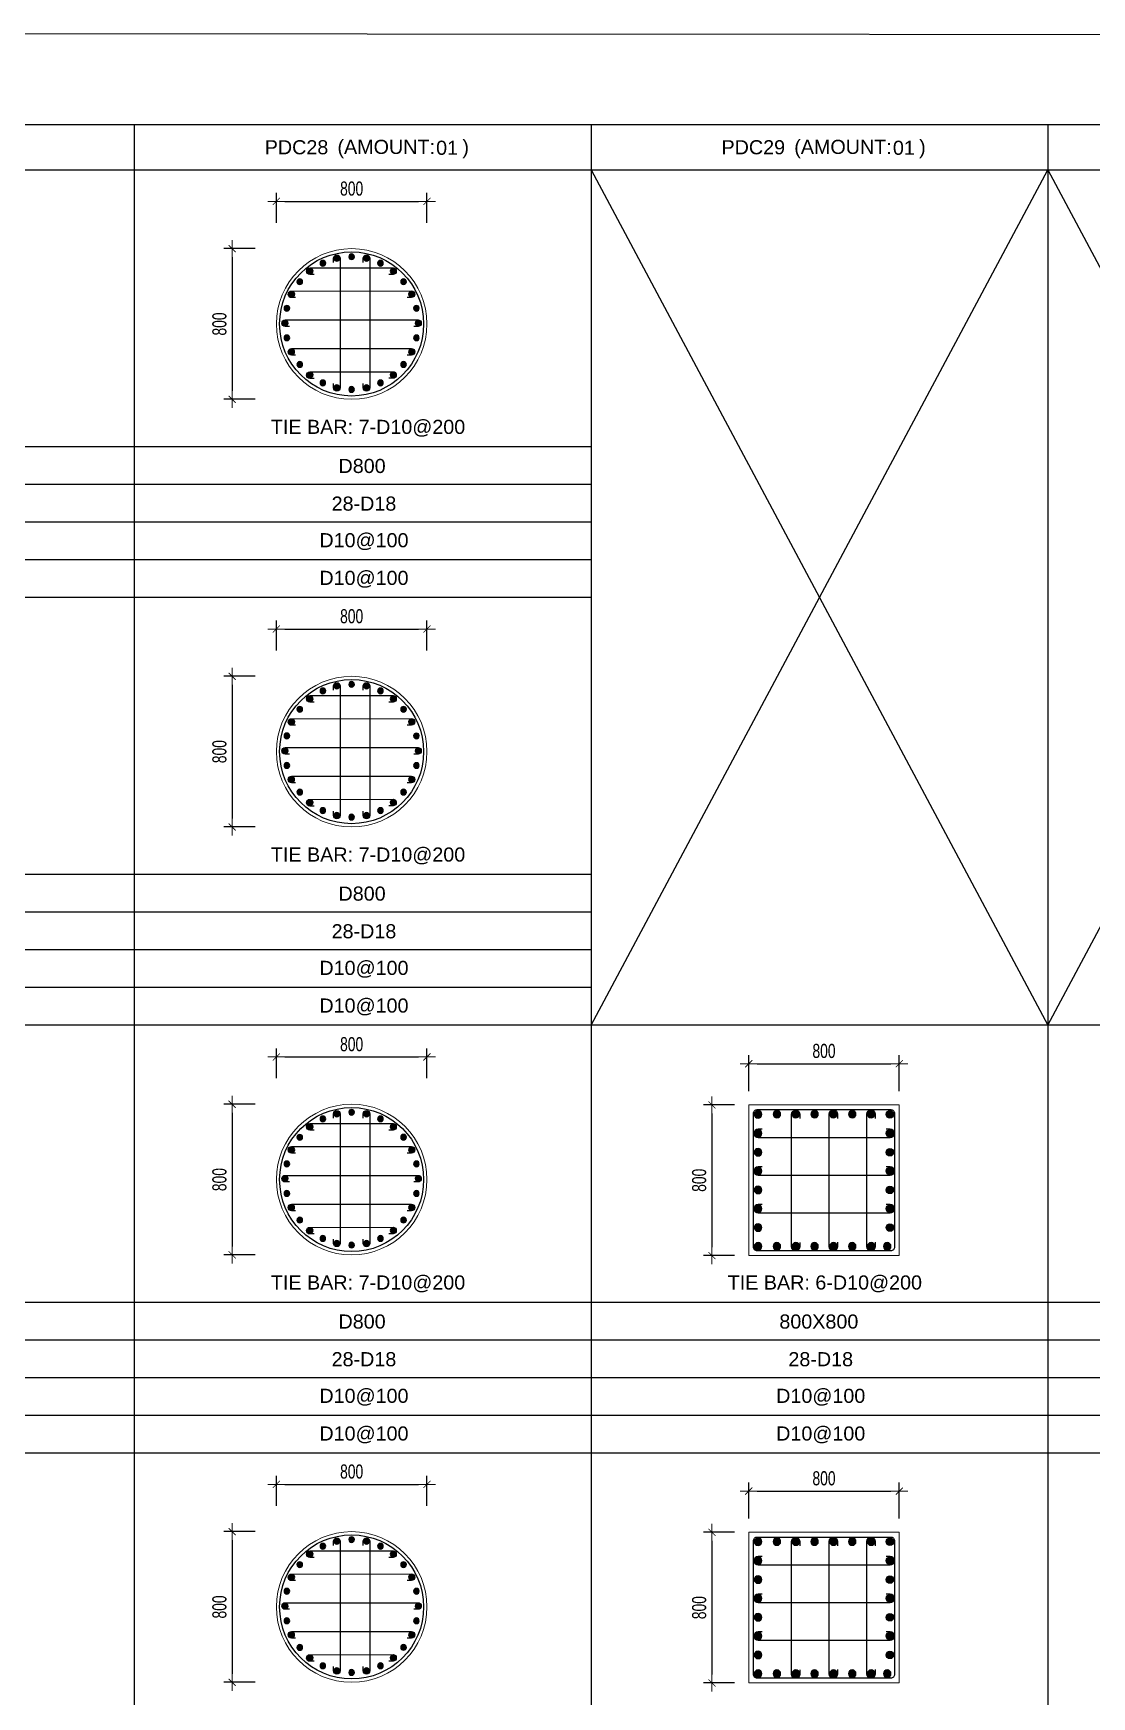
# Model space of a CAD drawing. Header units: millimetres. Extents: x 49323 to 538172, y -39336 to 181761.
# Drawn here: x 268361 to 273983, y 98055 to 106889 of the extents above; entities that cross this region are included whole.
import ezdxf
from ezdxf.enums import TextEntityAlignment as Align

# ---------------------------------------------------------------- set-up
doc = ezdxf.new("R2010")
doc.units = ezdxf.units.MM
doc.linetypes.add('CENTER2', pattern=[1.125, 0.75, -0.125, 0.125, -0.125])
doc.layers.get('Defpoints').update_dxf_attribs({"color": 151, "lineweight": 9})
for name, color, linetype in [('2', 2, 'Continuous'), ('A-ANNO-LEAD', 4, 'Continuous'), ('CEN', 1, 'CENTER2'), ('STL', 3, 'Continuous'), ('TIT1', 3, 'Continuous')]:
    doc.layers.add(name, color=color, linetype=linetype)
doc.layers.add('NDC_S_CONTINUOUS', color=3, linetype='Continuous', lineweight=20)
doc.layers.add('NDC_S_DIM', color=1, linetype='Continuous', lineweight=15)
doc.styles.add('NDC_ARIAL', font='arial.ttf', dxfattribs={"width": 0.85})
doc.styles.add('NDC_DIM', font='', dxfattribs={"width": 0.75})
doc.styles.get('NDC_DIM').set_extended_font_data('Dotum')
doc.dimstyles.new('NDC_dim_30', dxfattribs={"dimscale": 30, "dimtxt": 2.5, "dimasz": 1.5, "dimexe": 1.5, "dimexo": 2.5, "dimgap": 1, "dimtad": 1, "dimdec": 0, "dimzin": 0, "dimdsep": 46, "dimtxsty": 'NDC_DIM', "dimblk": 'DIMMARK', "dimcen": 0.09, "dimdle": 1.2, "dimclrd": 1, "dimclre": 1, "dimclrt": 3, "dimadec": 0, "dimazin": 0, "dimtfac": 1, "dimtdec": 0, "dimtix": 1, "dimtofl": 0, "dimtmove": 0, "dimatfit": 3, "dimfxl": 8, "dimfxlon": 1, "dimtolj": 1, "dimtzin": 0, "dimarcsym": 0})

# ---------------------------------------------------------------- blocks, each defined once
blk = doc.blocks.new('DÁDAS')
at = {"layer": 'TIT1', "color": 2, "style": 'NDC_ARIAL'}
blk.add_text('(AMOUNT:     )', height=75, dxfattribs=at).set_placement((-42061.2, 55767.2), align=Align.MIDDLE)
blk = doc.blocks.new('8')
at = {"layer": '2'}
blk.add_hatch(color=256, dxfattribs=at).paths.add_polyline_path([(20, 0, 0.386127), (1.9, 19.9), (-1.9, 19.9, 0.386127), (-20, 0, 1)])
blk.add_circle((0, 0), 20, dxfattribs=at)
blk = doc.blocks.new('5')
at = {"layer": 'CEN', "rotation": 180}
blk.add_blockref('8', (0, 0), dxfattribs=at)
blk = doc.blocks.new('DIMMARK')
at = {"layer": 'NDC_S_DIM', "color": 1}
blk.add_line((-1.5, 0), (1, 0), dxfattribs=at)
at = {"layer": 'NDC_S_DIM', "color": 2, "const_width": 0.1}
blk.add_lwpolyline([(-0.42, -0.42), (0.42, 0.42)], dxfattribs=at)
blk = doc.blocks.new('*D1524')
at = {"layer": 'Defpoints', "color": 0, "ltscale": 40, "transparency": 16777216}
for p in [(272961.1, 99147.3), (272161.1, 98926), (272961.1, 98926)]:
    blk.add_point(p, dxfattribs=at)
at = {"layer": 'NDC_S_DIM', "color": 1, "lineweight": -2, "ltscale": 40, "transparency": 16777216}
for p, q in [((272161.1, 99001), (272161.1, 99192.3)), ((272206.1, 99147.3), (272916.1, 99147.3)), ((272961.1, 99001), (272961.1, 99192.3))]:
    blk.add_line(p, q, dxfattribs=at)
at = {"layer": 'NDC_S_DIM', "color": 1, "lineweight": -2, "ltscale": 40, "transparency": 16777216, "xscale": 45, "yscale": 45, "zscale": 45, "rotation": 180}
blk.add_blockref('DIMMARK', (272161.1, 99147.3), dxfattribs=at)
at = {"layer": 'NDC_S_DIM', "color": 1, "lineweight": -2, "ltscale": 40, "transparency": 16777216, "xscale": 45, "yscale": 45, "zscale": 45}
blk.add_blockref('DIMMARK', (272961.1, 99147.3), dxfattribs=at)
at = {"layer": 'NDC_S_DIM', "color": 3, "ltscale": 40, "transparency": 16777216, "insert": (272561.1, 99214.9), "char_height": 75, "attachment_point": 5, "style": 'NDC_DIM'}
blk.add_mtext('\\A1;800', dxfattribs=at)
blk = doc.blocks.new('*D1525')
at = {"layer": 'Defpoints', "color": 0, "ltscale": 40, "transparency": 16777216}
for p in [(272161.1, 98928.5), (271965.8, 98128.5), (272161.1, 98128.5)]:
    blk.add_point(p, dxfattribs=at)
at = {"layer": 'NDC_S_DIM', "color": 1, "lineweight": -2, "ltscale": 40, "transparency": 16777216}
for p, q in [((272086.1, 98928.5), (271920.8, 98928.5)), ((271965.8, 98883.5), (271965.8, 98173.5)), ((272086.1, 98128.5), (271920.8, 98128.5))]:
    blk.add_line(p, q, dxfattribs=at)
at = {"layer": 'NDC_S_DIM', "color": 1, "lineweight": -2, "ltscale": 40, "transparency": 16777216, "xscale": 45, "yscale": 45, "zscale": 45}
for p, rotation in [((271965.8, 98928.5), 90), ((271965.8, 98128.5), 270)]:
    blk.add_blockref('DIMMARK', p, dxfattribs=dict(at, rotation=rotation))
at = {"layer": 'NDC_S_DIM', "color": 3, "ltscale": 40, "transparency": 16777216, "insert": (271898.2, 98528.5), "char_height": 75, "attachment_point": 5, "rotation": 90, "style": 'NDC_DIM'}
blk.add_mtext('\\A1;800', dxfattribs=at)
blk = doc.blocks.new('*D1526')
at = {"layer": 'Defpoints', "color": 0, "ltscale": 40, "transparency": 16777216}
for p in [(272961.1, 101416.8), (272161.1, 101195.4), (272961.1, 101195.4)]:
    blk.add_point(p, dxfattribs=at)
at = {"layer": 'NDC_S_DIM', "color": 1, "lineweight": -2, "ltscale": 40, "transparency": 16777216}
for p, q in [((272161.1, 101270.4), (272161.1, 101461.8)), ((272206.1, 101416.8), (272916.1, 101416.8)), ((272961.1, 101270.4), (272961.1, 101461.8))]:
    blk.add_line(p, q, dxfattribs=at)
at = {"layer": 'NDC_S_DIM', "color": 1, "lineweight": -2, "ltscale": 40, "transparency": 16777216, "xscale": 45, "yscale": 45, "zscale": 45, "rotation": 180}
blk.add_blockref('DIMMARK', (272161.1, 101416.8), dxfattribs=at)
at = {"layer": 'NDC_S_DIM', "color": 1, "lineweight": -2, "ltscale": 40, "transparency": 16777216, "xscale": 45, "yscale": 45, "zscale": 45}
blk.add_blockref('DIMMARK', (272961.1, 101416.8), dxfattribs=at)
at = {"layer": 'NDC_S_DIM', "color": 3, "ltscale": 40, "transparency": 16777216, "insert": (272561.1, 101484.3), "char_height": 75, "attachment_point": 5, "style": 'NDC_DIM'}
blk.add_mtext('\\A1;800', dxfattribs=at)
blk = doc.blocks.new('*D1527')
at = {"layer": 'Defpoints', "color": 0, "ltscale": 40, "transparency": 16777216}
for p in [(272161.1, 101198), (271965.8, 100398), (272161.1, 100398)]:
    blk.add_point(p, dxfattribs=at)
at = {"layer": 'NDC_S_DIM', "color": 1, "lineweight": -2, "ltscale": 40, "transparency": 16777216}
for p, q in [((272086.1, 101198), (271920.8, 101198)), ((271965.8, 101153), (271965.8, 100443)), ((272086.1, 100398), (271920.8, 100398))]:
    blk.add_line(p, q, dxfattribs=at)
at = {"layer": 'NDC_S_DIM', "color": 1, "lineweight": -2, "ltscale": 40, "transparency": 16777216, "xscale": 45, "yscale": 45, "zscale": 45}
for p, rotation in [((271965.8, 101198), 90), ((271965.8, 100398), 270)]:
    blk.add_blockref('DIMMARK', p, dxfattribs=dict(at, rotation=rotation))
at = {"layer": 'NDC_S_DIM', "color": 3, "ltscale": 40, "transparency": 16777216, "insert": (271898.2, 100798), "char_height": 75, "attachment_point": 5, "rotation": 90, "style": 'NDC_DIM'}
blk.add_mtext('\\A1;800', dxfattribs=at)
blk = doc.blocks.new('*D1562')
at = {"layer": 'Defpoints', "color": 0, "ltscale": 40, "transparency": 16777216}
for p in [(270452.2, 99183.2), (269652.2, 98995), (270452.2, 98995)]:
    blk.add_point(p, dxfattribs=at)
at = {"layer": 'NDC_S_DIM', "color": 1, "lineweight": -2, "ltscale": 40, "transparency": 16777216}
for p, q in [((269652.2, 99070), (269652.2, 99228.2)), ((270452.2, 99070), (270452.2, 99228.2)), ((269697.2, 99183.2), (270407.2, 99183.2))]:
    blk.add_line(p, q, dxfattribs=at)
at = {"layer": 'NDC_S_DIM', "color": 1, "lineweight": -2, "ltscale": 40, "transparency": 16777216, "xscale": 45, "yscale": 45, "zscale": 45, "rotation": 180}
blk.add_blockref('DIMMARK', (269652.2, 99183.2), dxfattribs=at)
at = {"layer": 'NDC_S_DIM', "color": 1, "lineweight": -2, "ltscale": 40, "transparency": 16777216, "xscale": 45, "yscale": 45, "zscale": 45}
blk.add_blockref('DIMMARK', (270452.2, 99183.2), dxfattribs=at)
at = {"layer": 'NDC_S_DIM', "color": 3, "ltscale": 40, "transparency": 16777216, "insert": (270052.2, 99250.8), "char_height": 75, "attachment_point": 5, "style": 'NDC_DIM'}
blk.add_mtext('\\A1;800', dxfattribs=at)
blk = doc.blocks.new('*D1563')
at = {"layer": 'Defpoints', "color": 0, "ltscale": 40, "transparency": 16777216}
for p in [(269615, 98932.1), (269417.7, 98132.1), (269615, 98132.1)]:
    blk.add_point(p, dxfattribs=at)
at = {"layer": 'NDC_S_DIM', "color": 1, "lineweight": -2, "ltscale": 40, "transparency": 16777216}
for p, q in [((269540, 98932.1), (269372.7, 98932.1)), ((269417.7, 98887.1), (269417.7, 98177.1)), ((269540, 98132.1), (269372.7, 98132.1))]:
    blk.add_line(p, q, dxfattribs=at)
at = {"layer": 'NDC_S_DIM', "color": 1, "lineweight": -2, "ltscale": 40, "transparency": 16777216, "xscale": 45, "yscale": 45, "zscale": 45}
for p, rotation in [((269417.7, 98932.1), 90), ((269417.7, 98132.1), 270)]:
    blk.add_blockref('DIMMARK', p, dxfattribs=dict(at, rotation=rotation))
at = {"layer": 'NDC_S_DIM', "color": 3, "ltscale": 40, "transparency": 16777216, "insert": (269350.1, 98532.1), "char_height": 75, "attachment_point": 5, "rotation": 90, "style": 'NDC_DIM'}
blk.add_mtext('\\A1;800', dxfattribs=at)
blk = doc.blocks.new('*U1124')
at = {"layer": 'STL', "xscale": -0.75, "yscale": 0.75, "zscale": 0.75, "rotation": 292.5000000000001}
blk.add_blockref('5', (0, 0), dxfattribs=at)
blk = doc.blocks.new('*U1159')
at = {"layer": 'NDC_S_DIM', "color": 0, "linetype": 'ByBlock', "lineweight": -2, "transparency": 16777216}
for p, rotation in [((-25527, 37966), 282.8571428571415), ((-25448.4, 37973.7), 269.9999999999987), ((-25370.1, 37963.8), 257.1428571428559), ((-25669.3, 37900), 308.571428571427), ((-25601.8, 37941), 295.7142857142843), ((-25296, 37936.7), 244.2857142857131), ((-25229.7, 37893.7), 231.4285714285703), ((-25725.9, 37844.9), 321.4285714285699), ((-25174.7, 37837.1), 218.5714285714274), ((-25796, 37704.6), 347.1428571428555), ((-25768.8, 37778.7), 334.2857142857127), ((-25133.6, 37769.7), 205.7142857142847), ((-25108.6, 37694.8), 192.8571428571419), ((-25100.9, 37616.2), 180), ((-25798.2, 37547.7), 12.8571428571428), ((-25110.9, 37537.9), 167.1428571428563), ((-25773.2, 37472.8), 25.71428571428561), ((-25138, 37463.8), 154.2857142857135), ((-25732.1, 37405.4), 38.57142857142841), ((-25677.1, 37348.8), 51.42857142857117), ((-25237.5, 37342.5), 128.5714285714279), ((-25180.9, 37397.6), 141.4285714285707), ((-25610.9, 37305.8), 64.28571428571395), ((-25536.7, 37278.7), 77.14285714285676), ((-25458.4, 37268.7), 89.99999999999955), ((-25379.8, 37276.5), 102.8571428571423), ((-25305, 37301.5), 115.7142857142852)]:
    blk.add_blockref('*U1124', p, dxfattribs=dict(at, rotation=rotation))
blk.add_blockref('*U1124', (-25805.9, 37626.2), dxfattribs=at)
blk = doc.blocks.new('*D1564')
at = {"layer": 'Defpoints', "color": 0, "ltscale": 40, "transparency": 16777216}
for p in [(270452.2, 101452.7), (269652.2, 101264.5), (270452.2, 101264.5)]:
    blk.add_point(p, dxfattribs=at)
at = {"layer": 'NDC_S_DIM', "color": 1, "lineweight": -2, "ltscale": 40, "transparency": 16777216}
for p, q in [((269652.2, 101339.5), (269652.2, 101497.7)), ((270452.2, 101339.5), (270452.2, 101497.7)), ((269697.2, 101452.7), (270407.2, 101452.7))]:
    blk.add_line(p, q, dxfattribs=at)
at = {"layer": 'NDC_S_DIM', "color": 1, "lineweight": -2, "ltscale": 40, "transparency": 16777216, "xscale": 45, "yscale": 45, "zscale": 45, "rotation": 180}
blk.add_blockref('DIMMARK', (269652.2, 101452.7), dxfattribs=at)
at = {"layer": 'NDC_S_DIM', "color": 1, "lineweight": -2, "ltscale": 40, "transparency": 16777216, "xscale": 45, "yscale": 45, "zscale": 45}
blk.add_blockref('DIMMARK', (270452.2, 101452.7), dxfattribs=at)
at = {"layer": 'NDC_S_DIM', "color": 3, "ltscale": 40, "transparency": 16777216, "insert": (270052.2, 101520.2), "char_height": 75, "attachment_point": 5, "style": 'NDC_DIM'}
blk.add_mtext('\\A1;800', dxfattribs=at)
blk = doc.blocks.new('*D1565')
at = {"layer": 'Defpoints', "color": 0, "ltscale": 40, "transparency": 16777216}
for p in [(269615, 101201.6), (269417.7, 100401.6), (269615, 100401.6)]:
    blk.add_point(p, dxfattribs=at)
at = {"layer": 'NDC_S_DIM', "color": 1, "lineweight": -2, "ltscale": 40, "transparency": 16777216}
for p, q in [((269540, 101201.6), (269372.7, 101201.6)), ((269417.7, 101156.6), (269417.7, 100446.6)), ((269540, 100401.6), (269372.7, 100401.6))]:
    blk.add_line(p, q, dxfattribs=at)
at = {"layer": 'NDC_S_DIM', "color": 1, "lineweight": -2, "ltscale": 40, "transparency": 16777216, "xscale": 45, "yscale": 45, "zscale": 45}
for p, rotation in [((269417.7, 101201.6), 90), ((269417.7, 100401.6), 270)]:
    blk.add_blockref('DIMMARK', p, dxfattribs=dict(at, rotation=rotation))
at = {"layer": 'NDC_S_DIM', "color": 3, "ltscale": 40, "transparency": 16777216, "insert": (269350.1, 100801.6), "char_height": 75, "attachment_point": 5, "rotation": 90, "style": 'NDC_DIM'}
blk.add_mtext('\\A1;800', dxfattribs=at)
blk = doc.blocks.new('*U1126')
at = {"layer": 'STL', "xscale": -0.75, "yscale": 0.75, "zscale": 0.75, "rotation": 292.5000000000001}
blk.add_blockref('5', (0, 0), dxfattribs=at)
blk = doc.blocks.new('*U1125')
at = {"layer": 'NDC_S_DIM', "color": 0, "linetype": 'ByBlock', "lineweight": -2, "transparency": 16777216}
for p, rotation in [((-25527, 37966), 282.8571428571415), ((-25448.4, 37973.7), 269.9999999999987), ((-25370.1, 37963.8), 257.1428571428559), ((-25669.3, 37900), 308.571428571427), ((-25601.8, 37941), 295.7142857142843), ((-25296, 37936.7), 244.2857142857131), ((-25229.7, 37893.7), 231.4285714285703), ((-25725.9, 37844.9), 321.4285714285699), ((-25174.7, 37837.1), 218.5714285714274), ((-25796, 37704.6), 347.1428571428555), ((-25768.8, 37778.7), 334.2857142857127), ((-25133.6, 37769.7), 205.7142857142847), ((-25108.6, 37694.8), 192.8571428571419), ((-25100.9, 37616.2), 180), ((-25798.2, 37547.7), 12.8571428571428), ((-25110.9, 37537.9), 167.1428571428563), ((-25773.2, 37472.8), 25.71428571428561), ((-25138, 37463.8), 154.2857142857135), ((-25732.1, 37405.4), 38.57142857142841), ((-25677.1, 37348.8), 51.42857142857117), ((-25237.5, 37342.5), 128.5714285714279), ((-25180.9, 37397.6), 141.4285714285707), ((-25610.9, 37305.8), 64.28571428571395), ((-25536.7, 37278.7), 77.14285714285676), ((-25458.4, 37268.7), 89.99999999999955), ((-25379.8, 37276.5), 102.8571428571423), ((-25305, 37301.5), 115.7142857142852)]:
    blk.add_blockref('*U1126', p, dxfattribs=dict(at, rotation=rotation))
blk.add_blockref('*U1126', (-25805.9, 37626.2), dxfattribs=at)
blk = doc.blocks.new('*D1566')
at = {"layer": 'Defpoints', "color": 0, "ltscale": 40, "transparency": 16777216}
for p in [(270452.2, 103725.1), (269652.2, 103536.9), (270452.2, 103536.9)]:
    blk.add_point(p, dxfattribs=at)
at = {"layer": 'NDC_S_DIM', "color": 1, "lineweight": -2, "ltscale": 40, "transparency": 16777216}
for p, q in [((269652.2, 103611.9), (269652.2, 103770.1)), ((269697.2, 103725.1), (270407.2, 103725.1)), ((270452.2, 103611.9), (270452.2, 103770.1))]:
    blk.add_line(p, q, dxfattribs=at)
at = {"layer": 'NDC_S_DIM', "color": 1, "lineweight": -2, "ltscale": 40, "transparency": 16777216, "xscale": 45, "yscale": 45, "zscale": 45, "rotation": 180}
blk.add_blockref('DIMMARK', (269652.2, 103725.1), dxfattribs=at)
at = {"layer": 'NDC_S_DIM', "color": 1, "lineweight": -2, "ltscale": 40, "transparency": 16777216, "xscale": 45, "yscale": 45, "zscale": 45}
blk.add_blockref('DIMMARK', (270452.2, 103725.1), dxfattribs=at)
at = {"layer": 'NDC_S_DIM', "color": 3, "ltscale": 40, "transparency": 16777216, "insert": (270052.2, 103792.7), "char_height": 75, "attachment_point": 5, "style": 'NDC_DIM'}
blk.add_mtext('\\A1;800', dxfattribs=at)
blk = doc.blocks.new('*D1567')
at = {"layer": 'Defpoints', "color": 0, "ltscale": 40, "transparency": 16777216}
for p in [(269615, 103474.1), (269417.7, 102674.1), (269615, 102674.1)]:
    blk.add_point(p, dxfattribs=at)
at = {"layer": 'NDC_S_DIM', "color": 1, "lineweight": -2, "ltscale": 40, "transparency": 16777216}
for p, q in [((269540, 103474.1), (269372.7, 103474.1)), ((269417.7, 103429.1), (269417.7, 102719.1)), ((269540, 102674.1), (269372.7, 102674.1))]:
    blk.add_line(p, q, dxfattribs=at)
at = {"layer": 'NDC_S_DIM', "color": 1, "lineweight": -2, "ltscale": 40, "transparency": 16777216, "xscale": 45, "yscale": 45, "zscale": 45}
for p, rotation in [((269417.7, 103474.1), 90), ((269417.7, 102674.1), 270)]:
    blk.add_blockref('DIMMARK', p, dxfattribs=dict(at, rotation=rotation))
at = {"layer": 'NDC_S_DIM', "color": 3, "ltscale": 40, "transparency": 16777216, "insert": (269350.1, 103074.1), "char_height": 75, "attachment_point": 5, "rotation": 90, "style": 'NDC_DIM'}
blk.add_mtext('\\A1;800', dxfattribs=at)
blk = doc.blocks.new('*U1152')
at = {"layer": 'STL', "xscale": -0.75, "yscale": 0.75, "zscale": 0.75, "rotation": 292.5000000000001}
blk.add_blockref('5', (0, 0), dxfattribs=at)
blk = doc.blocks.new('*U1127')
at = {"layer": 'NDC_S_DIM', "color": 0, "linetype": 'ByBlock', "lineweight": -2, "transparency": 16777216}
for p, rotation in [((-25527, 37966), 282.8571428571415), ((-25448.4, 37973.7), 269.9999999999987), ((-25370.1, 37963.8), 257.1428571428559), ((-25669.3, 37900), 308.571428571427), ((-25601.8, 37941), 295.7142857142843), ((-25296, 37936.7), 244.2857142857131), ((-25229.7, 37893.7), 231.4285714285703), ((-25725.9, 37844.9), 321.4285714285699), ((-25174.7, 37837.1), 218.5714285714274), ((-25796, 37704.6), 347.1428571428555), ((-25768.8, 37778.7), 334.2857142857127), ((-25133.6, 37769.7), 205.7142857142847), ((-25108.6, 37694.8), 192.8571428571419), ((-25100.9, 37616.2), 180), ((-25798.2, 37547.7), 12.8571428571428), ((-25110.9, 37537.9), 167.1428571428563), ((-25773.2, 37472.8), 25.71428571428561), ((-25138, 37463.8), 154.2857142857135), ((-25732.1, 37405.4), 38.57142857142841), ((-25677.1, 37348.8), 51.42857142857117), ((-25237.5, 37342.5), 128.5714285714279), ((-25180.9, 37397.6), 141.4285714285707), ((-25610.9, 37305.8), 64.28571428571395), ((-25536.7, 37278.7), 77.14285714285676), ((-25458.4, 37268.7), 89.99999999999955), ((-25379.8, 37276.5), 102.8571428571423), ((-25305, 37301.5), 115.7142857142852)]:
    blk.add_blockref('*U1152', p, dxfattribs=dict(at, rotation=rotation))
blk.add_blockref('*U1152', (-25805.9, 37626.2), dxfattribs=at)
blk = doc.blocks.new('*D1568')
at = {"layer": 'Defpoints', "color": 0, "ltscale": 40, "transparency": 16777216}
for p in [(270452.2, 105996.1), (269652.2, 105807.9), (270452.2, 105807.9)]:
    blk.add_point(p, dxfattribs=at)
at = {"layer": 'NDC_S_DIM', "color": 1, "lineweight": -2, "ltscale": 40, "transparency": 16777216}
for p, q in [((269652.2, 105882.9), (269652.2, 106041.1)), ((270452.2, 105882.9), (270452.2, 106041.1)), ((269697.2, 105996.1), (270407.2, 105996.1))]:
    blk.add_line(p, q, dxfattribs=at)
at = {"layer": 'NDC_S_DIM', "color": 1, "lineweight": -2, "ltscale": 40, "transparency": 16777216, "xscale": 45, "yscale": 45, "zscale": 45, "rotation": 180}
blk.add_blockref('DIMMARK', (269652.2, 105996.1), dxfattribs=at)
at = {"layer": 'NDC_S_DIM', "color": 1, "lineweight": -2, "ltscale": 40, "transparency": 16777216, "xscale": 45, "yscale": 45, "zscale": 45}
blk.add_blockref('DIMMARK', (270452.2, 105996.1), dxfattribs=at)
at = {"layer": 'NDC_S_DIM', "color": 3, "ltscale": 40, "transparency": 16777216, "insert": (270052.2, 106063.7), "char_height": 75, "attachment_point": 5, "style": 'NDC_DIM'}
blk.add_mtext('\\A1;800', dxfattribs=at)
blk = doc.blocks.new('*D1569')
at = {"layer": 'Defpoints', "color": 0, "ltscale": 40, "transparency": 16777216}
for p in [(269615, 105745.1), (269417.7, 104945.1), (269615, 104945.1)]:
    blk.add_point(p, dxfattribs=at)
at = {"layer": 'NDC_S_DIM', "color": 1, "lineweight": -2, "ltscale": 40, "transparency": 16777216}
for p, q in [((269540, 105745.1), (269372.7, 105745.1)), ((269417.7, 105700.1), (269417.7, 104990.1)), ((269540, 104945.1), (269372.7, 104945.1))]:
    blk.add_line(p, q, dxfattribs=at)
at = {"layer": 'NDC_S_DIM', "color": 1, "lineweight": -2, "ltscale": 40, "transparency": 16777216, "xscale": 45, "yscale": 45, "zscale": 45}
for p, rotation in [((269417.7, 105745.1), 90), ((269417.7, 104945.1), 270)]:
    blk.add_blockref('DIMMARK', p, dxfattribs=dict(at, rotation=rotation))
at = {"layer": 'NDC_S_DIM', "color": 3, "ltscale": 40, "transparency": 16777216, "insert": (269350.1, 105345.1), "char_height": 75, "attachment_point": 5, "rotation": 90, "style": 'NDC_DIM'}
blk.add_mtext('\\A1;800', dxfattribs=at)
blk = doc.blocks.new('*U1154')
at = {"layer": 'STL', "xscale": -0.75, "yscale": 0.75, "zscale": 0.75, "rotation": 292.5000000000001}
blk.add_blockref('5', (0, 0), dxfattribs=at)
blk = doc.blocks.new('*U1153')
at = {"layer": 'NDC_S_DIM', "color": 0, "linetype": 'ByBlock', "lineweight": -2, "transparency": 16777216}
for p, rotation in [((-25527, 37966), 282.8571428571415), ((-25448.4, 37973.7), 269.9999999999987), ((-25370.1, 37963.8), 257.1428571428559), ((-25669.3, 37900), 308.571428571427), ((-25601.8, 37941), 295.7142857142843), ((-25296, 37936.7), 244.2857142857131), ((-25229.7, 37893.7), 231.4285714285703), ((-25725.9, 37844.9), 321.4285714285699), ((-25174.7, 37837.1), 218.5714285714274), ((-25796, 37704.6), 347.1428571428555), ((-25768.8, 37778.7), 334.2857142857127), ((-25133.6, 37769.7), 205.7142857142847), ((-25108.6, 37694.8), 192.8571428571419), ((-25100.9, 37616.2), 180), ((-25798.2, 37547.7), 12.8571428571428), ((-25110.9, 37537.9), 167.1428571428563), ((-25773.2, 37472.8), 25.71428571428561), ((-25138, 37463.8), 154.2857142857135), ((-25732.1, 37405.4), 38.57142857142841), ((-25677.1, 37348.8), 51.42857142857117), ((-25237.5, 37342.5), 128.5714285714279), ((-25180.9, 37397.6), 141.4285714285707), ((-25610.9, 37305.8), 64.28571428571395), ((-25536.7, 37278.7), 77.14285714285676), ((-25458.4, 37268.7), 89.99999999999955), ((-25379.8, 37276.5), 102.8571428571423), ((-25305, 37301.5), 115.7142857142852)]:
    blk.add_blockref('*U1154', p, dxfattribs=dict(at, rotation=rotation))
blk.add_blockref('*U1154', (-25805.9, 37626.2), dxfattribs=at)

msp = doc.modelspace()

# ---------------------------------------------------------------- linework, layer by layer
at = {"layer": '2', "elevation": 0}
for points in [[(269956.3, 105671.6), (269956.3, 105693.8, -1), (269991.3, 105693.8), (269991.3, 105006.4, -1), (269956.3, 105006.4), (269956.3, 105028.5)], [(270113.1, 105671.6), (270113.1, 105693.8, -1), (270148.2, 105693.8), (270148.2, 105006.4, -1), (270113.1, 105006.4), (270113.1, 105028.5)], [(269852.4, 105607.7), (269830.2, 105607.7, -1), (269830.2, 105642.7), (270272, 105643.2, -1), (270272, 105608.2), (270249.9, 105608.2)], [(269754.6, 105485), (269732.4, 105485, -1), (269732.4, 105520), (270369.8, 105520.5, -1), (270369.8, 105485.5), (270347.7, 105485.5)], [(269721.8, 105332.5), (269699.7, 105332.5, -1), (269699.7, 105367.6), (270404.7, 105367.6, -1), (270404.7, 105332.5), (270382.5, 105332.5)], [(269754.6, 105179.1), (269732.4, 105179.1, -1), (269732.4, 105214.1), (270369.8, 105214.6, -1), (270369.8, 105179.6), (270347.7, 105179.6)], [(269852.4, 105056.4), (269830.2, 105056.4, -1), (269830.2, 105091.5), (270272, 105091.9, -1), (270272, 105056.9), (270249.9, 105056.9)], [(269852.4, 103336.7), (269830.2, 103336.7, -1), (269830.2, 103371.7), (270272, 103372.2, -1), (270272, 103337.2), (270249.9, 103337.2)], [(269956.3, 103400.6), (269956.3, 103422.8, -1), (269991.3, 103422.8), (269991.3, 102735.4, -1), (269956.3, 102735.4), (269956.3, 102757.5)], [(270113.1, 103400.6), (270113.1, 103422.8, -1), (270148.2, 103422.8), (270148.2, 102735.4, -1), (270113.1, 102735.4), (270113.1, 102757.5)], [(269754.6, 103214), (269732.4, 103214, -1), (269732.4, 103249), (270369.8, 103249.5, -1), (270369.8, 103214.5), (270347.7, 103214.5)], [(269721.8, 103061.5), (269699.7, 103061.5, -1), (269699.7, 103096.6), (270404.7, 103096.6, -1), (270404.7, 103061.5), (270382.5, 103061.5)], [(269754.6, 102908.1), (269732.4, 102908.1, -1), (269732.4, 102943.1), (270369.8, 102943.6, -1), (270369.8, 102908.6), (270347.7, 102908.6)], [(269852.4, 102785.4), (269830.2, 102785.4, -1), (269830.2, 102820.5), (270272, 102820.9, -1), (270272, 102785.9), (270249.9, 102785.9)], [(269956.3, 101128.2), (269956.3, 101150.3, -1), (269991.3, 101150.3), (269991.3, 100462.9, -1), (269956.3, 100462.9), (269956.3, 100485)], [(270113.1, 101128.2), (270113.1, 101150.3, -1), (270148.2, 101150.3), (270148.2, 100462.9, -1), (270113.1, 100462.9), (270113.1, 100485)], [(269852.4, 101064.2), (269830.2, 101064.2, -1), (269830.2, 101099.2), (270272, 101099.7, -1), (270272, 101064.7), (270249.9, 101064.7)], [(269754.6, 100941.6), (269732.4, 100941.6, -1), (269732.4, 100976.6), (270369.8, 100977.1, -1), (270369.8, 100942), (270347.7, 100942)], [(269721.8, 100789.1), (269699.7, 100789.1, -1), (269699.7, 100824.1), (270404.7, 100824.1, -1), (270404.7, 100789.1), (270382.5, 100789.1)], [(269754.6, 100635.6), (269732.4, 100635.6, -1), (269732.4, 100670.7), (270369.8, 100671.1, -1), (270369.8, 100636.1), (270347.7, 100636.1)], [(269852.4, 100513), (269830.2, 100513, -1), (269830.2, 100548), (270272, 100548.5, -1), (270272, 100513.5), (270249.9, 100513.5)], [(269956.3, 98858.7), (269956.3, 98880.8, -1), (269991.3, 98880.8), (269991.3, 98193.5, -1), (269956.3, 98193.5), (269956.3, 98215.6)], [(270113.1, 98858.7), (270113.1, 98880.8, -1), (270148.2, 98880.8), (270148.2, 98193.5, -1), (270113.1, 98193.5), (270113.1, 98215.6)], [(269852.4, 98794.8), (269830.2, 98794.8, -1), (269830.2, 98829.8), (270272, 98830.3, -1), (270272, 98795.3), (270249.9, 98795.3)], [(269754.6, 98672.1), (269732.4, 98672.1, -1), (269732.4, 98707.1), (270369.8, 98707.6, -1), (270369.8, 98672.6), (270347.7, 98672.6)], [(269721.8, 98519.6), (269699.7, 98519.6, -1), (269699.7, 98554.7), (270404.7, 98554.7, -1), (270404.7, 98519.6), (270382.5, 98519.6)], [(269754.6, 98366.2), (269732.4, 98366.2, -1), (269732.4, 98401.2), (270369.8, 98401.7, -1), (270369.8, 98366.7), (270347.7, 98366.7)], [(269852.4, 98243.5), (269830.2, 98243.5, -1), (269830.2, 98278.6), (270272, 98279, -1), (270272, 98244), (270249.9, 98244)]]:
    msp.add_lwpolyline(points, format="xyb", dxfattribs=at)
at = {"layer": '2', "lineweight": -2, "ltscale": 1000}
for points in [[(272936.1, 101153), (272936.1, 100443, -0.414214), (272916.1, 100423), (272206.1, 100423, -0.414214), (272186.1, 100443), (272186.1, 101153, -0.414214), (272206.1, 101173), (272916.1, 101173, -0.414214)], [(272936.1, 98883.5), (272936.1, 98173.5, -0.414214), (272916.1, 98153.5), (272206.1, 98153.5, -0.414214), (272186.1, 98173.5), (272186.1, 98883.5, -0.414214), (272206.1, 98903.5), (272916.1, 98903.5, -0.414214)]]:
    msp.add_lwpolyline(points, format="xyb", close=True, dxfattribs=at)
at = {"layer": '2'}
for points in [[(272433.4, 100467.6), (272433.4, 100445.5, -1), (272388.4, 100445.5), (272388.4, 101147.5, -1), (272433.4, 101147.5), (272433.4, 101125.3)], [(272633.4, 100469.1), (272633.4, 100446.9, -1), (272588.4, 100446.9), (272588.4, 101149, -1), (272633.4, 101149), (272633.4, 101126.8)], [(272833.4, 100469.1), (272833.4, 100446.9, -1), (272788.4, 100446.9), (272788.4, 101149, -1), (272833.4, 101149), (272833.4, 101126.8)], [(272233.1, 101069.5), (272210.9, 101069.5, 1), (272210.9, 101024.5), (272913, 101024.5, 1), (272913, 101069.5), (272890.8, 101069.5)], [(272233.1, 100869.5), (272210.9, 100869.5, 1), (272210.9, 100824.5), (272913, 100824.5, 1), (272913, 100869.5), (272890.8, 100869.5)], [(272233.1, 100669.5), (272210.9, 100669.5, 1), (272210.9, 100624.5), (272913, 100624.5, 1), (272913, 100669.5), (272890.8, 100669.5)], [(272433.4, 98198.2), (272433.4, 98176, -1), (272388.4, 98176), (272388.4, 98878, -1), (272433.4, 98878), (272433.4, 98855.9)], [(272633.4, 98199.6), (272633.4, 98177.5, -1), (272588.4, 98177.5), (272588.4, 98879.5, -1), (272633.4, 98879.5), (272633.4, 98857.4)], [(272833.4, 98199.6), (272833.4, 98177.5, -1), (272788.4, 98177.5), (272788.4, 98879.5, -1), (272833.4, 98879.5), (272833.4, 98857.4)], [(272233.1, 98800.1), (272210.9, 98800.1, 1), (272210.9, 98755), (272913, 98755, 1), (272913, 98800.1), (272890.8, 98800.1)], [(272233.1, 98600.1), (272210.9, 98600.1, 1), (272210.9, 98555), (272913, 98555, 1), (272913, 98600.1), (272890.8, 98600.1)], [(272233.1, 98400.1), (272210.9, 98400.1, 1), (272210.9, 98355), (272913, 98355, 1), (272913, 98400.1), (272890.8, 98400.1)]]:
    msp.add_lwpolyline(points, format="xyb", dxfattribs=at)
at = {"layer": '2', "lineweight": -2, "ltscale": 1000}
for centre in [(270052.2, 105345.1), (270052.2, 103074.1), (270052.2, 100801.6), (270052.2, 98532.1)]:
    msp.add_circle(centre, 382.5, dxfattribs=at)
at = {"layer": 'A-ANNO-LEAD'}
msp.add_lwpolyline([(262133.7, 90268.9), (283468.6, 90255.8), (283468.6, 106875.8), (262133.7, 106888.9)], close=True, dxfattribs=at)
at = {"layer": 'NDC_S_CONTINUOUS', "ltscale": 70}
for points in [[(272961.1, 101198), (272961.1, 100398), (272161.1, 100398), (272161.1, 101198), (272961.1, 101198)], [(272961.1, 98928.5), (272961.1, 98128.5), (272161.1, 98128.5), (272161.1, 98928.5), (272961.1, 98928.5)]]:
    msp.add_lwpolyline(points, dxfattribs=at)
for centre in [(270052.2, 105345.1), (270052.2, 103074.1), (270052.2, 100801.6), (270052.2, 98532.1)]:
    msp.add_circle(centre, 400, dxfattribs=at)
at = {"layer": 'TIT1', "color": 2}
msp.add_line((262133.8, 106403.7), (283468.8, 106403.7), dxfattribs=at)
at = {"layer": 'TIT1'}
for p, q in [((268897.7, 106403.7), (268897.7, 90268.9)), ((271323.8, 106403.7), (271323.8, 90268.9)), ((273749.9, 106403.7), (273749.9, 90268.9)), ((262133.8, 106163.7), (283468.8, 106163.7)), ((271323.8, 103892.6), (262134.3, 103892.6)), ((283454.2, 101621.6), (262132.9, 101621.6)), ((283454.2, 99349.1), (262131.5, 99349.1))]:
    msp.add_line(p, q, dxfattribs=at)
at = {"layer": 'TIT1', "color": 8}
for p, q in [((271323.8, 101621.6), (273749.9, 106163.7)), ((271323.8, 106163.7), (273749.9, 101621.6)), ((273749.9, 101621.6), (276175.9, 106163.7)), ((273749.9, 106163.7), (276175.9, 101621.6)), ((271323.8, 104692.6), (262762.2, 104692.6)), ((271323.8, 104492.6), (262762.2, 104492.6)), ((271323.8, 104292.6), (262762.2, 104292.6)), ((271323.8, 104092.6), (262762.2, 104092.6)), ((271323.8, 102421.6), (262760.8, 102421.6)), ((271323.8, 102221.6), (262760.8, 102221.6)), ((271323.8, 102021.6), (262760.8, 102021.6)), ((271323.8, 101821.6), (262760.8, 101821.6)), ((283454.2, 100149.1), (262759.4, 100149.1)), ((283454.2, 99949.1), (262759.4, 99949.1)), ((283454.2, 99749.1), (262759.4, 99749.1)), ((283454.2, 99549.1), (262759.4, 99549.1))]:
    msp.add_line(p, q, dxfattribs=at)

# ---------------------------------------------------------------- block references
at = {"layer": 'NDC_S_DIM'}
for p in [(312387.3, 50509.2), (314813.4, 50509.2)]:
    msp.add_blockref('DÁDAS', p, dxfattribs=at)
at = {"layer": 'NDC_S_DIM', "rotation": 0.8126515942541631}
for name, p in [('*U1153', (296036.6, 68093.6)), ('*U1127', (296036.6, 65822.6)), ('*U1125', (296036.6, 63550.1)), ('*U1159', (296036.6, 61280.7))]:
    msp.add_blockref(name, p, dxfattribs=at)
at = {"layer": 'STL', "xscale": -1}
for p in [(272210.9, 101148), (272210.9, 101047), (272210.9, 100947), (272210.9, 100847), (272210.9, 100747), (272210.9, 100647), (272210.9, 100547), (272210.9, 100447), (272210.9, 98878.5), (272210.9, 98777.6), (272210.9, 98677.6), (272210.9, 98577.6), (272210.9, 98477.6), (272210.9, 98377.6), (272210.9, 98277.6), (272210.9, 98177.6)]:
    msp.add_blockref('5', p, dxfattribs=at)
at = {"layer": 'STL', "xscale": -1, "rotation": 270}
for p in [(272310.9, 101149), (272410.9, 101149), (272510.9, 101149), (272610.9, 101149), (272710.9, 101149), (272810.9, 101149), (272210.9, 100447), (272310.9, 100447), (272410.9, 100447), (272510.9, 100447), (272610.9, 100447), (272710.9, 100447), (272810.9, 100447), (272896.8, 100447), (272310.9, 98879.5), (272410.9, 98879.5), (272510.9, 98879.5), (272610.9, 98879.5), (272710.9, 98879.5), (272810.9, 98879.5), (272210.9, 98177.6), (272310.9, 98177.6), (272410.9, 98177.6), (272510.9, 98177.6), (272610.9, 98177.6), (272710.9, 98177.6), (272810.9, 98177.6), (272896.8, 98177.6)]:
    msp.add_blockref('5', p, dxfattribs=at)
at = {"layer": 'STL'}
for p in [(272911.4, 101148), (272911.4, 101047), (272911.4, 100947), (272911.4, 100847), (272911.4, 100747), (272911.4, 100647), (272911.4, 100547), (272911.4, 98878.5), (272911.4, 98777.6), (272911.4, 98677.6), (272911.4, 98577.6), (272911.4, 98477.6), (272911.4, 98377.6), (272911.4, 98277.6)]:
    msp.add_blockref('5', p, dxfattribs=at)

# ---------------------------------------------------------------- texts
at = {"layer": 'TIT1', "color": 2, "style": 'NDC_ARIAL'}
for s, p in [('PDC28', (269759.4, 106283.7)), ('01', (270559.2, 106281)), ('PDC29', (272185.5, 106283.7)), ('01', (272985.3, 106281))]:
    msp.add_text(s, height=75, dxfattribs=at).set_placement(p, align=Align.MIDDLE)
at = {"layer": 'TIT1', "style": 'NDC_ARIAL'}
for s, p in [('TIE BAR: 7-D10@200', (270139.4, 104793.2)), ('D800', (270107.6, 104591.3)), ('28-D18', (270117.6, 104391.3)), ('D10@100', (270117.6, 104191.3)), ('D10@100', (270117.6, 103991.3)), ('TIE BAR: 7-D10@200', (270139.4, 102522.2)), ('D800', (270107.6, 102320.3)), ('28-D18', (270117.6, 102120.3)), ('D10@100', (270117.6, 101920.3)), ('D10@100', (270117.6, 101720.3)), ('TIE BAR: 7-D10@200', (270139.4, 100249.7)), ('TIE BAR: 6-D10@200', (272565.5, 100249.7)), ('D800', (270107.6, 100047.8)), ('800X800', (272533.7, 100047.8)), ('28-D18', (270117.6, 99847.8)), ('28-D18', (272543.7, 99847.8)), ('D10@100', (270117.6, 99647.8)), ('D10@100', (272543.7, 99647.8)), ('D10@100', (270117.6, 99447.8)), ('D10@100', (272543.7, 99447.8))]:
    msp.add_text(s, height=75, dxfattribs=at).set_placement(p, align=Align.MIDDLE)

# ---------------------------------------------------------------- dimensions: what is measured, and where the dimension line sits
at = {"layer": 'NDC_S_DIM', "ltscale": 40}
for base, p1, p2, picture, middle in [((270452.2, 105996.1), (269652.2, 105807.9), (270452.2, 105807.9), '*D1568', (270052.2, 106063.7)), ((270452.2, 103725.1), (269652.2, 103536.9), (270452.2, 103536.9), '*D1566', (270052.2, 103792.7)), ((270452.2, 101452.7), (269652.2, 101264.5), (270452.2, 101264.5), '*D1564', (270052.2, 101520.2)), ((272961.1, 101416.8), (272161.1, 101195.4), (272961.1, 101195.4), '*D1526', (272561.1, 101484.3)), ((270452.2, 99183.2), (269652.2, 98995), (270452.2, 98995), '*D1562', (270052.2, 99250.8)), ((272961.1, 99147.3), (272161.1, 98926), (272961.1, 98926), '*D1524', (272561.1, 99214.9))]:
    dim = msp.add_linear_dim(base=base, p1=p1, p2=p2, dimstyle='NDC_dim_30', dxfattribs=at)
    dim.commit()
    dim.dimension.update_dxf_attribs({"geometry": picture, "text_midpoint": middle})
for base, p1, p2, picture, middle in [((269417.7, 104945.1), (269615, 105745.1), (269615, 104945.1), '*D1569', (269350.1, 105345.1)), ((269417.7, 102674.1), (269615, 103474.1), (269615, 102674.1), '*D1567', (269350.1, 103074.1)), ((269417.7, 100401.6), (269615, 101201.6), (269615, 100401.6), '*D1565', (269350.1, 100801.6)), ((271965.8, 100398), (272161.1, 101198), (272161.1, 100398), '*D1527', (271898.2, 100798)), ((269417.7, 98132.1), (269615, 98932.1), (269615, 98132.1), '*D1563', (269350.1, 98532.1)), ((271965.8, 98128.5), (272161.1, 98928.5), (272161.1, 98128.5), '*D1525', (271898.2, 98528.5))]:
    dim = msp.add_linear_dim(base=base, p1=p1, p2=p2, angle=90, dimstyle='NDC_dim_30', dxfattribs=at)
    dim.commit()
    dim.dimension.update_dxf_attribs({"geometry": picture, "text_midpoint": middle})

doc.saveas('drawing.dxf')
